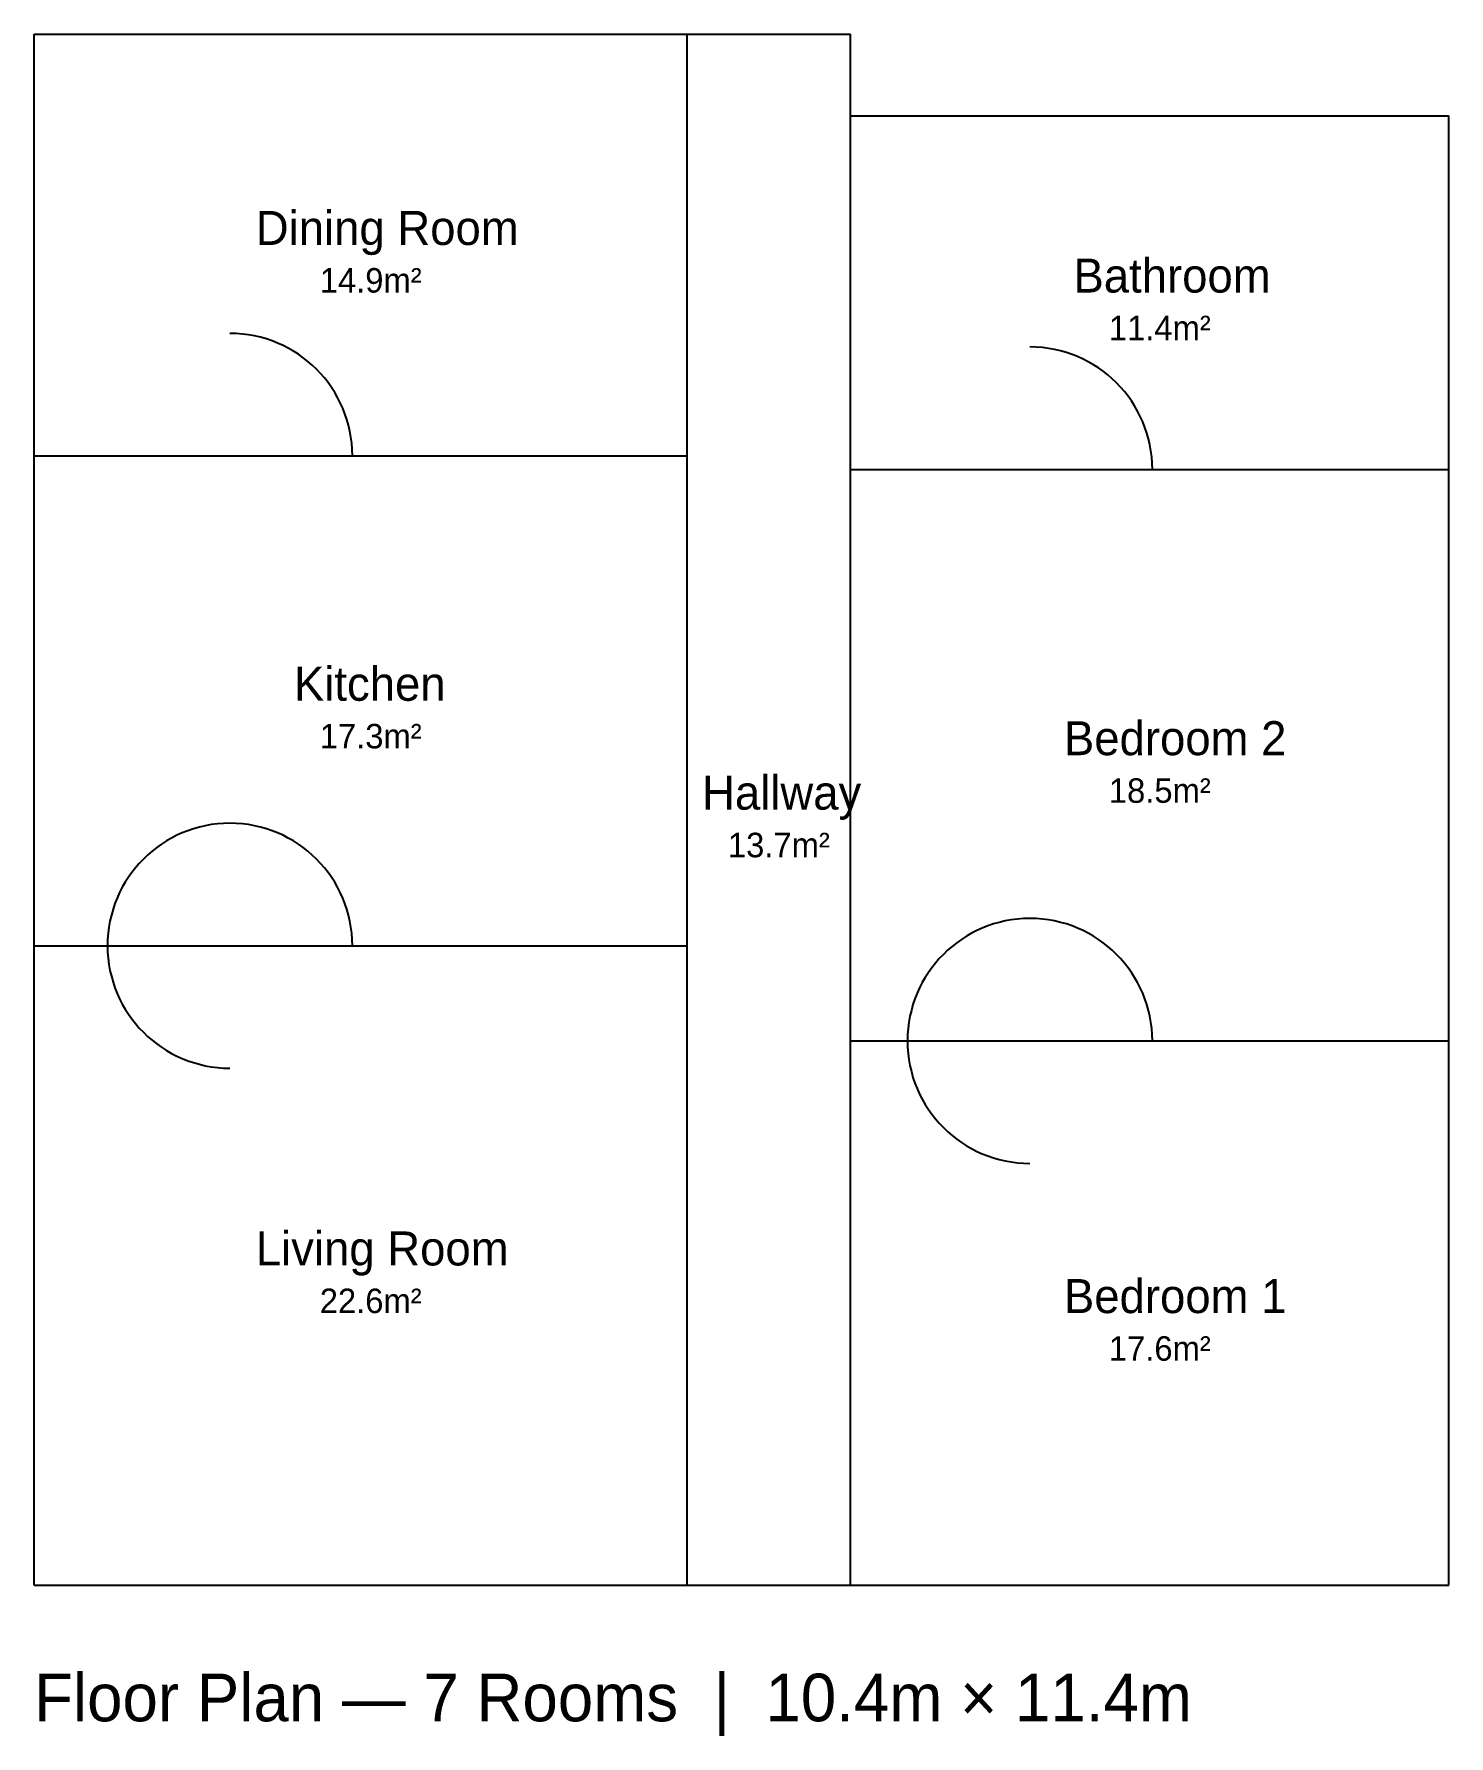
# Model space of a CAD drawing. Header units: metres. Extents: x 0 to 10.4, y -1.1 to 11.4.
import ezdxf

# ---------------------------------------------------------------- set-up
doc = ezdxf.new("R2010")
doc.units = ezdxf.units.M
for name, color, linetype in [('DOOR', 1, 'Continuous'), ('TEXT', 2, 'Continuous'), ('WALL', 7, 'Continuous'), ('WINDOW', 5, 'Continuous')]:
    doc.layers.add(name, color=color, linetype=linetype)

msp = doc.modelspace()

# ---------------------------------------------------------------- linework, layer by layer
at = {"layer": 'DOOR'}
for p, q in [((1.44, 8.3), (2.34, 8.3)), ((7.32, 8.2), (8.22, 8.2)), ((1.44, 4.7), (2.34, 4.7)), ((1.44, 4.7), (2.34, 4.7)), ((7.32, 4), (8.22, 4)), ((7.32, 4), (8.22, 4))]:
    msp.add_line(p, q, dxfattribs=at)
for centre, end in [((1.44, 8.3), 90), ((7.32, 8.2), 90), ((1.44, 4.7), 270), ((1.44, 4.7), 90), ((7.32, 4), 270), ((7.32, 4), 90)]:
    msp.add_arc(centre, 0.9, 0, end, dxfattribs=at)
at = {"layer": 'WALL'}
for p, q in [((0, 11.4), (4.8, 11.4)), ((0, 8.3), (0, 11.4)), ((4.8, 8.3), (4.8, 11.4)), ((4.8, 11.4), (6, 11.4)), ((4.8, 0), (4.8, 11.4)), ((6, 0), (6, 11.4)), ((6, 10.8), (10.4, 10.8)), ((6, 8.2), (6, 10.8)), ((10.4, 8.2), (10.4, 10.8)), ((0, 8.3), (4.8, 8.3)), ((0, 4.7), (0, 8.3)), ((4.8, 4.7), (4.8, 8.3)), ((6, 8.2), (10.4, 8.2)), ((6, 4), (6, 8.2)), ((10.4, 4), (10.4, 8.2)), ((0, 4.7), (4.8, 4.7)), ((0, 0), (0, 4.7)), ((4.8, 0), (4.8, 4.7)), ((6, 4), (10.4, 4)), ((6, 0), (6, 4)), ((10.4, 0), (10.4, 4)), ((0, 0), (4.8, 0)), ((4.8, 0), (6, 0)), ((6, 0), (10.4, 0))]:
    msp.add_line(p, q, dxfattribs=at)
at = {"layer": 'WINDOW'}
for p, q in [((1.8, 11.4), (3, 11.4)), ((7.6, 10.8), (8.8, 10.8)), ((0, 5.9), (0, 7.1)), ((6, 5.5), (6, 6.7)), ((1.8, 0), (3, 0)), ((7.6, 0), (8.8, 0))]:
    msp.add_line(p, q, dxfattribs=at)

# ---------------------------------------------------------------- texts
at = {"layer": 'TEXT'}
for s, height, p in [('Dining Room', 0.25, (1.63, 9.85)), ('Bathroom', 0.25, (7.64, 9.5)), ('14.9m²', 0.18, (2.1, 9.5)), ('11.4m²', 0.18, (7.9, 9.15)), ('Kitchen', 0.25, (1.91, 6.5)), ('17.3m²', 0.18, (2.1, 6.15)), ('Bedroom 2', 0.25, (7.57, 6.1)), ('Hallway', 0.25, (4.91, 5.7)), ('18.5m²', 0.18, (7.9, 5.75)), ('13.7m²', 0.18, (5.1, 5.35)), ('Living Room', 0.25, (1.63, 2.35)), ('Bedroom 1', 0.25, (7.57, 2)), ('22.6m²', 0.18, (2.1, 2)), ('17.6m²', 0.18, (7.9, 1.65)), ('Floor Plan — 7 Rooms  |  10.4m × 11.4m', 0.35, (0, -1))]:
    msp.add_text(s, height=height, dxfattribs=at).set_placement(p)

doc.saveas('drawing.dxf')
